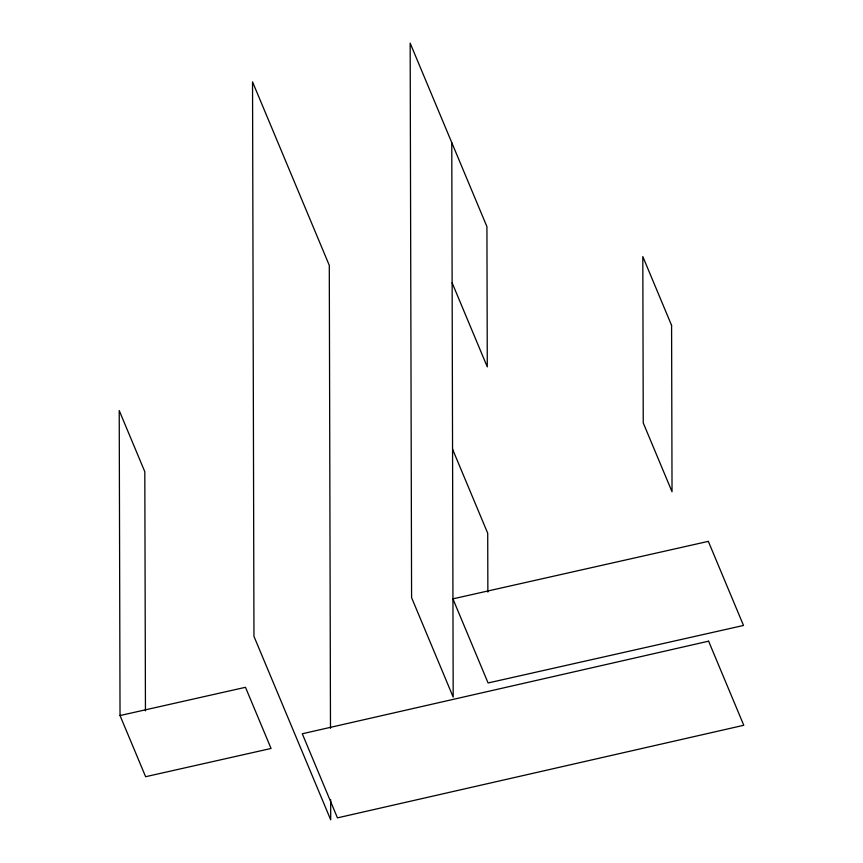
<?xml version="1.0" encoding="UTF-8"?>
<svg xmlns="http://www.w3.org/2000/svg" width="863" height="863" viewBox="0 0 863 863"><rect width="100%" height="100%" fill="white"/><g stroke="black" fill="none" stroke-linecap="round" stroke-linejoin="round"><path stroke-width="1.29" d="M120.033 715.546L245.48 687.304L271.058 748.469L145.62 776.711L120.033 715.546L119.223 410.551L144.811 471.727L145.448 710.875M452.126 282.837L487.282 366.883L486.926 226.645L410.162 43.15L411.586 597.649L453.194 697.11L451.77 142.611M452.557 449.202L487.714 533.237L487.865 592.061M330.486 728.329L329.288 265.351L252.535 81.856L253.959 636.355L330.712 819.85L330.669 799.667M708.599 641.177L302.277 733.766L337.455 817.865L743.777 725.276L708.599 641.177M708.329 541.36L452.913 598.857L488.091 682.967L743.507 625.459L708.329 541.36M671.587 325.383L642.806 256.57L643.248 422.935L672.029 491.748L671.587 325.383"/></g></svg>
